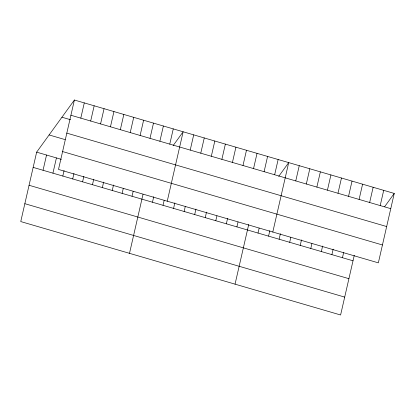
<?xml version="1.0" encoding="UTF-8"?>
<svg xmlns="http://www.w3.org/2000/svg" width="415" height="415" viewBox="0 0 415 415"><rect width="100%" height="100%" fill="white"/><g stroke="black" fill="none" stroke-linecap="round" stroke-linejoin="round"><path stroke-width="0.62" d="M74.399 100.015L58.499 169.439L378.35 262.856L394.25 193.432L74.399 100.015L36.65 152.144L20.75 221.569L340.601 314.985L354.27 255.313M43.046 170.269L46.537 155.034M52.933 173.159L56.424 157.923M62.821 176.048L64.076 170.56M80.795 118.14L84.281 102.904M72.708 178.932L73.963 173.449M90.678 121.03L94.169 105.789M82.59 181.822L83.851 176.334M100.565 123.914L104.056 108.678M92.478 184.706L93.733 179.223M110.452 126.803L113.943 111.568M102.365 187.596L103.62 182.112M120.34 129.688L123.831 114.452M112.252 190.485L113.508 184.997M130.227 132.577L133.713 117.341M122.14 193.369L123.255 188.493M140.114 135.466L143.6 120.226M132.022 196.259L133.142 191.382M149.997 138.351L153.488 123.115M129.501 253.332L143.025 194.267M159.884 141.24L163.375 126.004M152.466 202.23L153.721 196.741M169.771 144.13L173.263 128.889M163.022 205.311L164.138 200.435M167.245 201.197L183.145 131.778L173.179 145.541M173.574 208.392L174.834 202.909M190.21 150.095L193.701 134.859M184.13 211.474L185.246 206.597M200.767 153.182L204.258 137.941M194.687 214.56L195.942 209.072M211.323 156.263L214.814 141.027M205.243 217.642L206.499 212.153M221.88 159.344L225.366 144.109M215.795 220.723L216.915 215.847M232.431 162.426L235.922 147.19M226.351 223.804L227.607 218.321M242.988 165.512L246.479 150.272M236.908 226.891L238.023 222.015M253.544 168.594L257.035 153.358M235.051 284.156L248.72 224.489M264.101 171.675L267.587 156.439M258.016 233.054L259.131 228.177M274.652 174.757L278.143 159.521M268.572 236.135L269.828 230.652M272.8 232.026L288.7 162.602L278.735 176.365M279.129 239.222L280.384 233.733M295.765 180.924L299.251 165.689M289.68 242.303L290.801 237.427M306.317 184.006L309.808 168.77M300.237 245.384L301.492 239.901M316.873 187.087L320.364 171.851M310.794 248.471L311.909 243.595M327.43 190.174L330.921 174.933M321.35 251.552L322.605 246.064M337.986 193.255L341.472 178.019M331.901 254.634L333.157 249.15M348.538 196.337L352.029 181.101M342.458 257.715L343.713 252.232M359.094 199.418L362.586 184.182M369.651 202.504L373.142 187.264M380.207 205.586L383.693 190.35M384.643 206.701L394.25 193.432M70.908 115.251L390.759 208.667M61.939 117.217L70.592 119.743M66.81 133.132L386.666 226.549M49.105 134.942L65.171 139.637M62.592 151.558L382.443 244.975M36.65 152.144L61.368 159.365M33.159 167.385L353.015 260.802M29.066 185.266L348.916 278.683M24.843 203.687L344.699 297.104"/></g></svg>
